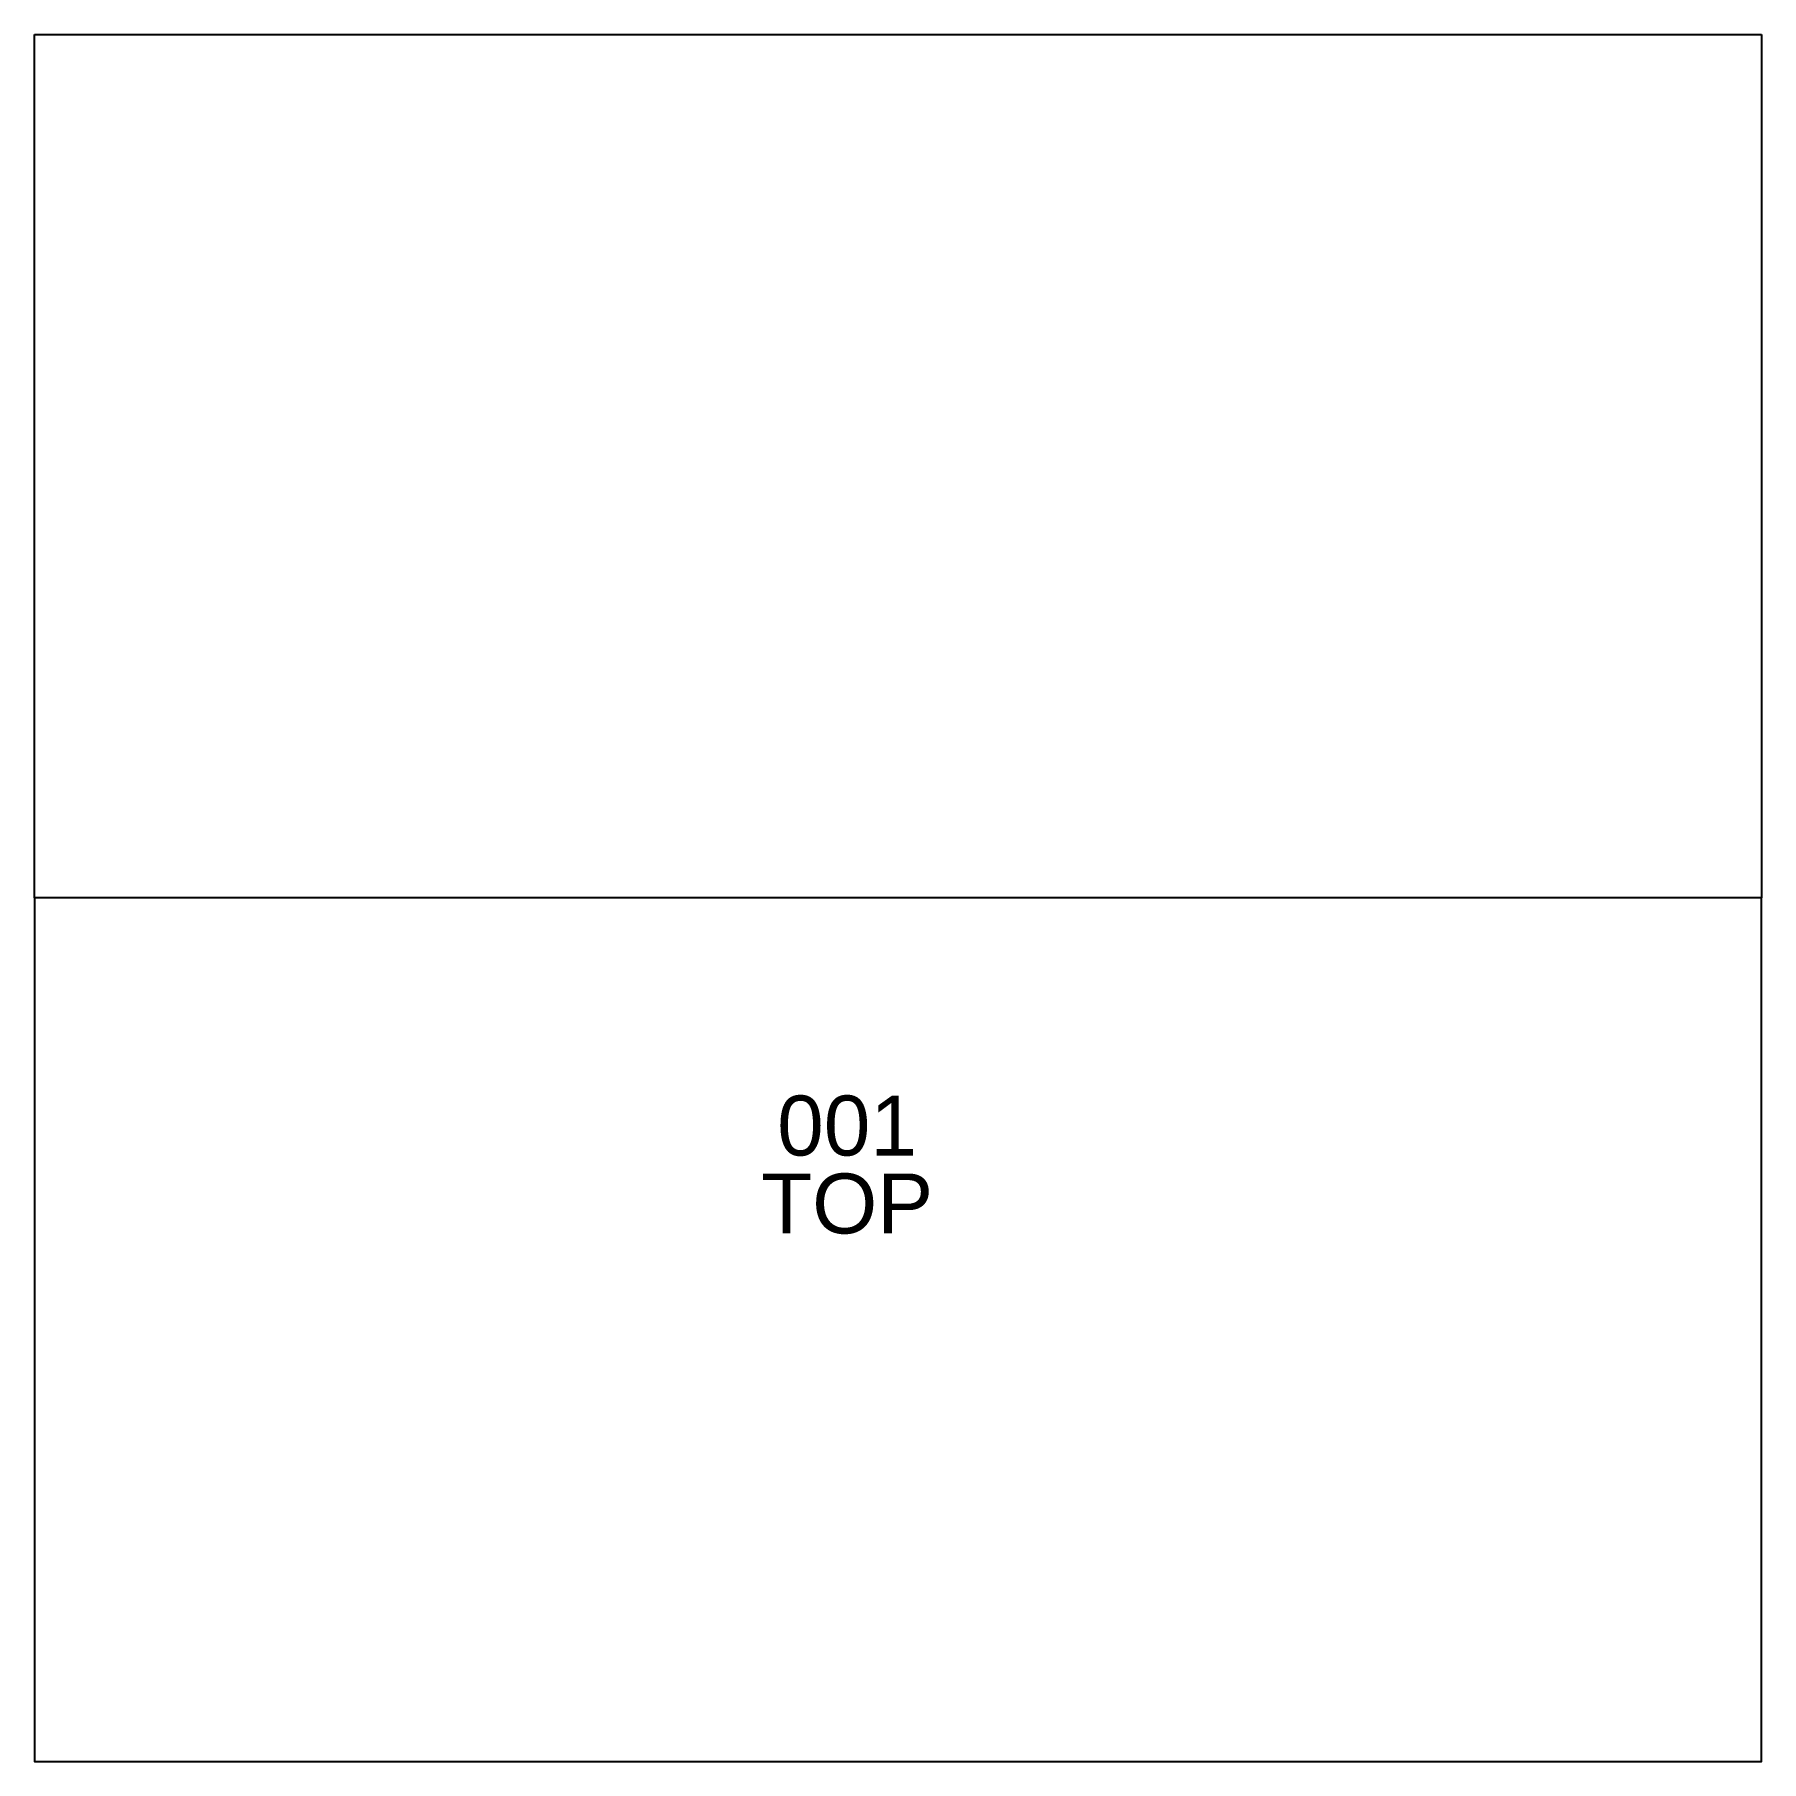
# Model space of a CAD drawing. Header units: inches. Extents: x 314 to 323, y 382.5 to 391.5.
import ezdxf
from ezdxf.enums import TextEntityAlignment as Align

# ---------------------------------------------------------------- set-up
doc = ezdxf.new("R2010")
doc.units = ezdxf.units.IN
doc.header["$MEASUREMENT"] = 0
doc.styles.add('Dimtext', font='Arial.ttf', dxfattribs={"height": 0.3125})

# ---------------------------------------------------------------- blocks, each defined once
blk = doc.blocks.new('cubic-h-from-z')
for p, q in [((314, 391.5), (323, 391.5)), ((314, 387), (314, 391.5)), ((323, 391.5), (323, 387)), ((323, 387), (314, 387))]:
    blk.add_line(p, q)
blk.add_lwpolyline([(314, 387), (314, 382.5), (323, 382.5), (323, 387)], close=True)
at = {"style": 'Dimtext'}
blk.add_attdef('ID', text='', height=0.3125, dxfattribs=at).set_placement((318.2346, 385.5641), align=Align.MIDDLE_CENTER)
blk.add_attdef('ID', text='', height=0.3125, dxfattribs=at).set_placement((318.2346, 385.5641), align=Align.MIDDLE_CENTER)

msp = doc.modelspace()

# ---------------------------------------------------------------- block references
ref = msp.add_blockref('cubic-h-from-z', (0, 0))
ref.add_attrib('ID', 'TOP', dxfattribs={"height": 0.3125, "style": 'Dimtext'}).set_placement((318.2346, 385.5641), align=Align.TOP_CENTER)
ref.add_attrib('ID', '001', dxfattribs={"height": 0.3125, "style": 'Dimtext'}).set_placement((318.2346, 385.5641), align=Align.BOTTOM_CENTER)

doc.saveas('drawing.dxf')
